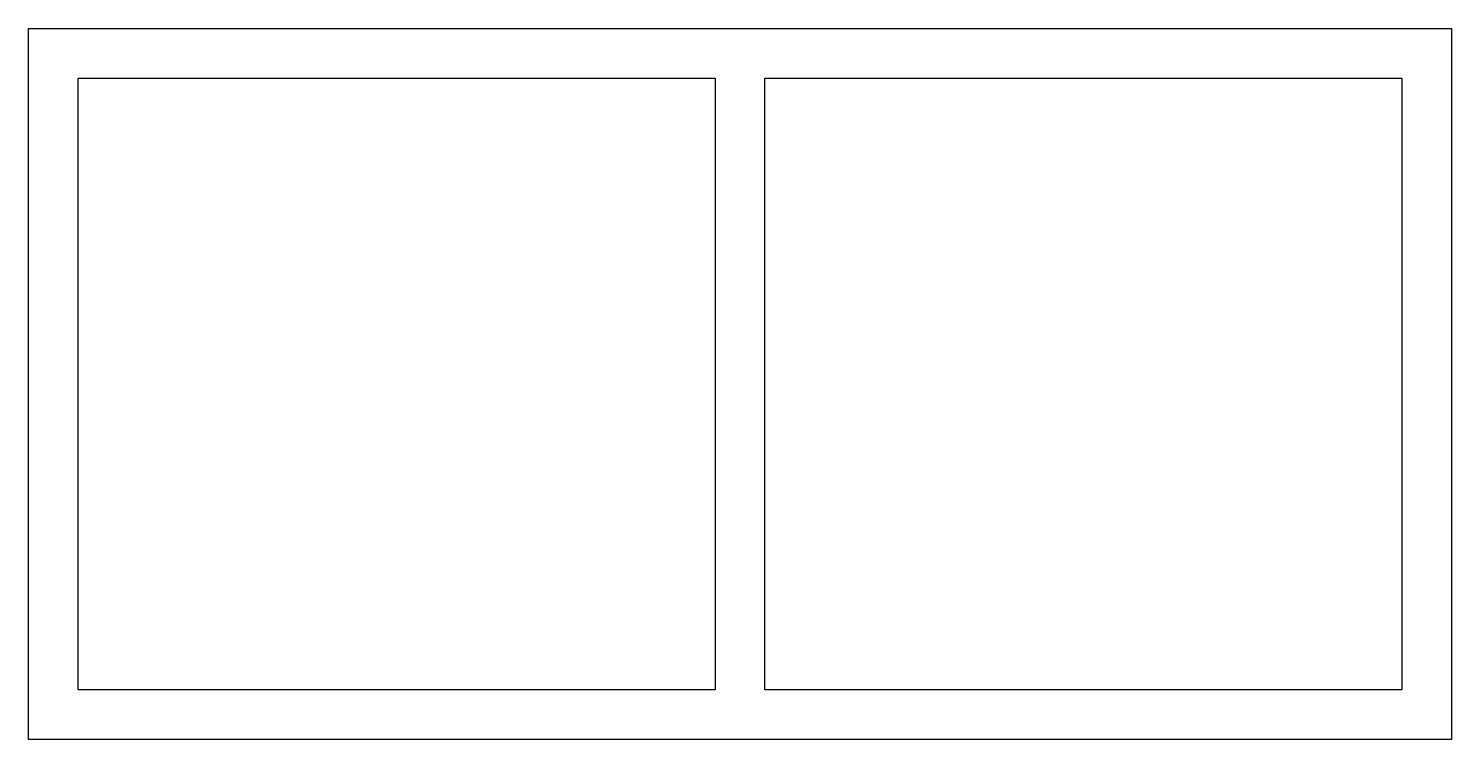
# Model space of a CAD drawing. Extents: x 0 to 2000, y -1000 to 0.
import ezdxf

# ---------------------------------------------------------------- set-up
doc = ezdxf.new("R2010")
doc.units = 0
doc.header["$LTSCALE"] = 100
doc.layers.get('0').update_dxf_attribs({"linetype": 'CONTINUOUS'})

msp = doc.modelspace()

# ---------------------------------------------------------------- linework, layer by layer
at = {"color": 0}
for points in [[(0, 0), (2000, 0), (2000, -1000), (0, -1000)], [(70, -70), (965, -70), (965, -930), (70, -930)], [(1035, -70), (1930, -70), (1930, -930), (1035, -930)]]:
    msp.add_lwpolyline(points, close=True, dxfattribs=at)

doc.saveas('drawing.dxf')
